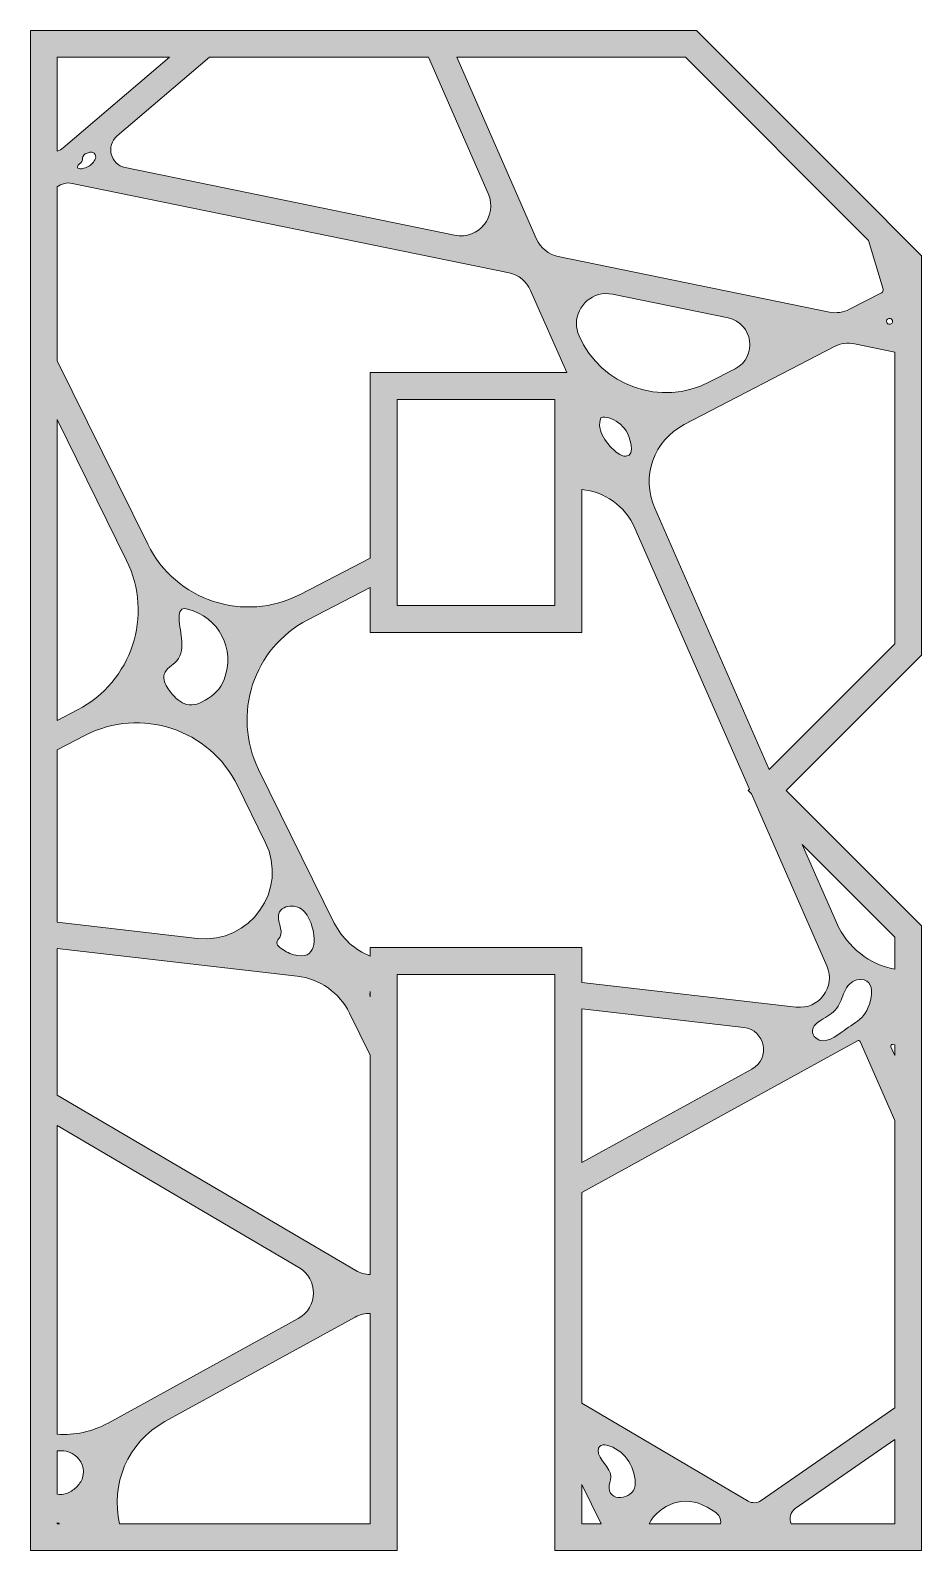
# Model space of a CAD drawing. Extents: x -1650 to 2650, y -4022 to 3022.
# Drawn here: x -180.1 to 80.1, y -1821.8 to -1378.2 of the extents above; entities that cross this region are included whole.
import ezdxf

# ---------------------------------------------------------------- set-up
doc = ezdxf.new("R2010")
doc.units = 0
doc.header["$MEASUREMENT"] = 0
doc.layers.add('Layer 1', color=7, linetype='Continuous')

msp = doc.modelspace()

# ---------------------------------------------------------------- hatches: boundary and pattern name
at = {"layer": 'Layer 1', "true_color": 0xe6e7e8}
h = msp.add_hatch(color=254, dxfattribs=at)
h.dxf.hatch_style = 2
h.paths.add_polyline_path([(59.8, -1423.68), (14.37, -1378.25), (-59.02, -1378.25), (-67.32, -1378.25), (-118.54, -1378.25), (-130.28, -1378.25), (-180.08, -1378.25), (-180.08, -1412.6), (-180.08, -1430.59), (-180.08, -1458.67), (-180.08, -1475.87), (-180.08, -1583.63), (-180.08, -1592.2), (-180.08, -1637.53), (-180.08, -1645.19), (-180.08, -1684.29), (-180.08, -1693.12), (-180.08, -1786.05), (-180.08, -1811.43), (-180.08, -1821.75), (-161.79, -1821.75), (-150.85, -1821.75), (-73, -1821.75), (-73, -1755.99), (-73, -1738.17), (-73, -1693.17), (-73, -1665.34), (-73, -1658.36), (-73, -1653.7), (-39.33, -1653.7), (-26.99, -1653.7), (-26.99, -1655.11), (-26.99, -1662.77), (-26.99, -1712.89), (-26.99, -1721.58), (-26.99, -1769.3), (-26.99, -1786.51), (-26.99, -1821.75), (-9.63, -1821.75), (-0.66, -1821.75), (12.19, -1821.75), (25.54, -1821.75), (39.01, -1821.75), (54.04, -1821.75), (80.08, -1821.75), (80.08, -1783.94), (80.08, -1774.68), (80.08, -1714.21), (80.08, -1695.26), (80.08, -1675.06), (80.08, -1667.4), (80.08, -1662.75), (80.08, -1652.36), (80.08, -1639.53), (40.56, -1600), (80.08, -1560.48), (80.08, -1491.36), (80.08, -1464.85), (80.08, -1457.29), (80.08, -1448.71), (80.08, -1443.97)])
edge = h.paths.add_edge_path()
edge.add_spline(control_points=[(70.54, -1463.98), (70.09, -1463.88), (69.85, -1463.51), (69.85, -1463.13), (69.85, -1462.83), (70, -1462.52), (70.32, -1462.36), (70.44, -1462.29), (70.59, -1462.26), (70.72, -1462.26), (71.09, -1462.26), (71.43, -1462.5), (71.55, -1462.88), (71.74, -1463.51), (71.18, -1464.11), (70.54, -1463.98)], knot_values=[0, 0, 0, 0, 1, 1, 1, 2, 2, 2, 3, 3, 3, 4, 4, 4, 5, 5, 5, 5], degree=3, periodic=1)
edge = h.paths.add_edge_path()
edge.add_spline(control_points=[(11.12, -1386.1), (11.12, -1386.1), (64.56, -1439.54), (64.56, -1439.54), (64.56, -1439.54), (68.82, -1453.76), (68.82, -1453.76), (68.94, -1454.16), (68.75, -1454.6), (68.39, -1454.78), (68.39, -1454.78), (59.06, -1459.62), (59.06, -1459.62), (57.27, -1460.55), (55.21, -1460.83), (53.23, -1460.43), (53.23, -1460.43), (-26.03, -1444.18), (-26.03, -1444.18), (-28.82, -1443.6), (-31.16, -1441.72), (-32.3, -1439.11), (-32.3, -1439.11), (-55.57, -1386.1), (-55.57, -1386.1), (-55.57, -1386.1), (11.12, -1386.1), (11.12, -1386.1)], knot_values=[0, 0, 0, 0, 1, 1, 1, 2, 2, 2, 3, 3, 3, 4, 4, 4, 5, 5, 5, 6, 6, 6, 7, 7, 7, 8, 8, 8, 9, 9, 9, 9], degree=3, periodic=1)
edge = h.paths.add_edge_path()
edge.add_spline(control_points=[(-19.92, -1467.33), (-20.44, -1466.15), (-20.68, -1464.95), (-20.68, -1463.79), (-20.68, -1458.54), (-15.84, -1454.04), (-10.12, -1455.21), (-10.12, -1455.21), (23.58, -1462.12), (23.58, -1462.12), (30.91, -1463.62), (32.28, -1473.51), (25.65, -1476.95), (25.65, -1476.95), (18.21, -1480.8), (18.21, -1480.8), (4, -1488.17), (-13.49, -1482), (-19.92, -1467.33)], knot_values=[0, 0, 0, 0, 1, 1, 1, 2, 2, 2, 3, 3, 3, 4, 4, 4, 5, 5, 5, 6, 6, 6, 6], degree=3, periodic=1)
edge = h.paths.add_edge_path()
edge.add_spline(control_points=[(-6.27, -1502.5), (-7.08, -1502.55), (-7.84, -1502.12), (-8.51, -1501.66), (-10.26, -1500.41), (-11.74, -1498.77), (-12.8, -1496.9), (-13.76, -1495.2), (-14.36, -1493.07), (-13.52, -1491.31), (-12.82, -1490.96), (-11.98, -1491.07), (-11.22, -1491.29), (-9.18, -1491.9), (-7.37, -1493.25), (-6.2, -1495.03), (-5.28, -1496.42), (-3.08, -1502.29), (-6.27, -1502.5)], knot_values=[0, 0, 0, 0, 1, 1, 1, 2, 2, 2, 3, 3, 3, 4, 4, 4, 5, 5, 5, 6, 6, 6, 6], degree=3, periodic=1)
h.paths.add_polyline_path([(-73, -1536.67), (-73, -1528.1), (-73, -1485.94), (-26.99, -1485.94), (-26.99, -1503.69), (-26.99, -1513.07), (-26.99, -1546.01), (-73, -1546.01)])
edge = h.paths.add_edge_path()
edge.add_spline(control_points=[(-63.88, -1386.1), (-63.88, -1386.1), (-46.43, -1425.87), (-46.43, -1425.87), (-43.57, -1432.39), (-49.25, -1439.42), (-56.23, -1437.99), (-56.23, -1437.99), (-152.4, -1418.27), (-152.4, -1418.27), (-156.71, -1417.39), (-158.12, -1411.91), (-154.76, -1409.05), (-154.76, -1409.05), (-127.78, -1386.1), (-127.78, -1386.1), (-127.78, -1386.1), (-63.88, -1386.1), (-63.88, -1386.1)], knot_values=[0, 0, 0, 0, 1, 1, 1, 2, 2, 2, 3, 3, 3, 4, 4, 4, 5, 5, 5, 6, 6, 6, 6], degree=3, periodic=1)
edge = h.paths.add_edge_path()
edge.add_spline(control_points=[(-172.23, -1386.1), (-172.23, -1386.1), (-139.52, -1386.1), (-139.52, -1386.1), (-139.52, -1386.1), (-170.53, -1412.48), (-170.53, -1412.48), (-171.03, -1412.91), (-171.61, -1413.23), (-172.23, -1413.44), (-172.23, -1413.44), (-172.23, -1386.1), (-172.23, -1386.1)], knot_values=[0, 0, 0, 0, 1, 1, 1, 2, 2, 2, 3, 3, 3, 4, 4, 4, 4], degree=3, periodic=1)
edge = h.paths.add_edge_path()
edge.add_spline(control_points=[(-161.01, -1415.27), (-161.1, -1416.25), (-162.1, -1417.22), (-162.87, -1417.76), (-163.51, -1418.2), (-165.53, -1419.01), (-166.19, -1418.42), (-166.3, -1418.32), (-166.34, -1418.16), (-166.33, -1418.01), (-166.26, -1417.33), (-165.34, -1417.09), (-165.02, -1416.48), (-164.81, -1416.06), (-164.94, -1415.55), (-164.79, -1415.1), (-164.56, -1414.36), (-163.73, -1414.03), (-162.97, -1413.85), (-162.6, -1413.77), (-162.19, -1413.7), (-161.83, -1413.83), (-161.27, -1414.03), (-160.95, -1414.69), (-161.01, -1415.27)], knot_values=[0, 0, 0, 0, 1, 1, 1, 2, 2, 2, 3, 3, 3, 4, 4, 4, 5, 5, 5, 6, 6, 6, 7, 7, 7, 8, 8, 8, 8], degree=3, periodic=1)
edge = h.paths.add_edge_path()
edge.add_spline(control_points=[(-172.23, -1423.92), (-171, -1422.94), (-169.41, -1422.55), (-167.87, -1422.87), (-167.87, -1422.87), (-40.32, -1449.02), (-40.32, -1449.02), (-37.53, -1449.59), (-35.19, -1451.49), (-34.05, -1454.09), (-34.05, -1454.09), (-23.52, -1478.08), (-23.52, -1478.08), (-23.52, -1478.08), (-80.86, -1478.08), (-80.86, -1478.08), (-80.86, -1478.08), (-80.86, -1532.18), (-80.86, -1532.18), (-80.86, -1532.18), (-101.3, -1542.78), (-101.3, -1542.78), (-117.62, -1551.24), (-137.71, -1544.64), (-145.84, -1528.15), (-145.84, -1528.15), (-172.23, -1474.61), (-172.23, -1474.61), (-172.23, -1474.61), (-172.23, -1423.92), (-172.23, -1423.92)], knot_values=[0, 0, 0, 0, 1, 1, 1, 2, 2, 2, 3, 3, 3, 4, 4, 4, 5, 5, 5, 6, 6, 6, 7, 7, 7, 8, 8, 8, 9, 9, 9, 10, 10, 10, 10], degree=3, periodic=1)
edge = h.paths.add_edge_path()
edge.add_spline(control_points=[(-135.93, -1555.68), (-136.17, -1553.42), (-136.79, -1551.16), (-136.64, -1548.89), (-136.6, -1548.22), (-136.43, -1547.47), (-135.85, -1547.13), (-135.37, -1546.85), (-134.77, -1546.95), (-134.23, -1547.08), (-124.99, -1549.41), (-120.16, -1558.75), (-123.54, -1567.63), (-124.66, -1570.57), (-126.39, -1572.03), (-129.03, -1573.63), (-133.75, -1576.5), (-136.68, -1574.78), (-139.86, -1570.3), (-140.72, -1569.07), (-141.46, -1567.53), (-141.01, -1566.09), (-140.49, -1564.36), (-138.56, -1563.53), (-137.38, -1562.17), (-135.89, -1560.45), (-135.69, -1557.95), (-135.93, -1555.68)], knot_values=[0, 0, 0, 0, 1, 1, 1, 2, 2, 2, 3, 3, 3, 4, 4, 4, 5, 5, 5, 6, 6, 6, 7, 7, 7, 8, 8, 8, 9, 9, 9, 9], degree=3, periodic=1)
edge = h.paths.add_edge_path()
edge.add_spline(control_points=[(-172.23, -1491.81), (-172.23, -1491.81), (-152, -1532.86), (-152, -1532.86), (-144.11, -1548.88), (-150.47, -1568.27), (-166.33, -1576.5), (-166.33, -1576.5), (-172.23, -1579.55), (-172.23, -1579.55), (-172.23, -1579.55), (-172.23, -1491.81), (-172.23, -1491.81)], knot_values=[0, 0, 0, 0, 1, 1, 1, 2, 2, 2, 3, 3, 3, 4, 4, 4, 4], degree=3, periodic=1)
edge = h.paths.add_edge_path()
edge.add_spline(control_points=[(-172.23, -1588.13), (-172.23, -1588.13), (-164.16, -1583.95), (-164.16, -1583.95), (-147.83, -1575.48), (-127.74, -1582.08), (-119.62, -1598.57), (-119.62, -1598.57), (-111.5, -1615.03), (-111.5, -1615.03), (-104.65, -1628.93), (-115.9, -1644.9), (-131.3, -1643.14), (-131.3, -1643.14), (-172.23, -1638.44), (-172.23, -1638.44), (-172.23, -1638.44), (-172.23, -1588.13), (-172.23, -1588.13)], knot_values=[0, 0, 0, 0, 1, 1, 1, 2, 2, 2, 3, 3, 3, 4, 4, 4, 5, 5, 5, 6, 6, 6, 6], degree=3, periodic=1)
edge = h.paths.add_edge_path()
edge.add_spline(control_points=[(-172.23, -1697.73), (-172.23, -1697.73), (-101.7, -1739.13), (-101.7, -1739.13), (-95.96, -1742.5), (-96.08, -1750.85), (-101.91, -1754.05), (-101.91, -1754.05), (-157.39, -1784.54), (-157.39, -1784.54), (-162.05, -1787.1), (-167.2, -1788.15), (-172.23, -1787.81), (-172.23, -1787.81), (-172.23, -1697.73), (-172.23, -1697.73)], knot_values=[0, 0, 0, 0, 1, 1, 1, 2, 2, 2, 3, 3, 3, 4, 4, 4, 5, 5, 5, 5], degree=3, periodic=1)
edge = h.paths.add_edge_path()
edge.add_spline(control_points=[(-172.23, -1792.64), (-170.51, -1792.47), (-168.75, -1792.83), (-167.32, -1793.79), (-165.2, -1795.23), (-164.04, -1798.07), (-164.86, -1800.5), (-165.22, -1801.59), (-165.93, -1802.54), (-166.76, -1803.32), (-167.58, -1804.12), (-168.56, -1804.78), (-169.65, -1805.12), (-170.48, -1805.38), (-171.37, -1805.43), (-172.23, -1805.29), (-172.23, -1805.29), (-172.23, -1792.64), (-172.23, -1792.64)], knot_values=[0, 0, 0, 0, 1, 1, 1, 2, 2, 2, 3, 3, 3, 4, 4, 4, 5, 5, 5, 6, 6, 6, 6], degree=3, periodic=1)
edge = h.paths.add_edge_path()
edge.add_spline(control_points=[(-172.23, -1813.9), (-172.23, -1813.9), (-172.23, -1813.61), (-172.23, -1813.61), (-172.01, -1813.7), (-171.8, -1813.8), (-171.58, -1813.9), (-171.58, -1813.9), (-172.23, -1813.9), (-172.23, -1813.9)], knot_values=[0, 0, 0, 0, 1, 1, 1, 2, 2, 2, 3, 3, 3, 3], degree=3, periodic=1)
edge = h.paths.add_edge_path()
edge.add_spline(control_points=[(-80.86, -1813.9), (-80.86, -1813.9), (-154.06, -1813.9), (-154.06, -1813.9), (-156.7, -1802.61), (-151.86, -1790.19), (-140.79, -1784.1), (-140.79, -1784.1), (-85.31, -1753.61), (-85.31, -1753.61), (-83.93, -1752.85), (-82.38, -1752.51), (-80.86, -1752.56), (-80.86, -1752.56), (-80.86, -1813.9), (-80.86, -1813.9)], knot_values=[0, 0, 0, 0, 1, 1, 1, 2, 2, 2, 3, 3, 3, 4, 4, 4, 5, 5, 5, 5], degree=3, periodic=1)
edge = h.paths.add_edge_path()
edge.add_spline(control_points=[(-80.86, -1741.23), (-82.33, -1741.22), (-83.79, -1740.82), (-85.11, -1740.05), (-85.11, -1740.05), (-172.23, -1688.9), (-172.23, -1688.9), (-172.23, -1688.9), (-172.23, -1646.1), (-172.23, -1646.1), (-172.23, -1646.1), (-102.24, -1654.14), (-102.24, -1654.14), (-95.63, -1654.89), (-89.85, -1658.96), (-86.91, -1664.93), (-86.91, -1664.93), (-80.86, -1677.22), (-80.86, -1677.22), (-80.86, -1677.22), (-80.86, -1741.23), (-80.86, -1741.23)], knot_values=[0, 0, 0, 0, 1, 1, 1, 2, 2, 2, 3, 3, 3, 4, 4, 4, 5, 5, 5, 6, 6, 6, 7, 7, 7, 7], degree=3, periodic=1)
edge = h.paths.add_edge_path()
edge.add_spline(control_points=[(-107.35, -1635.42), (-106.96, -1634.71), (-106.24, -1634.23), (-105.47, -1633.98), (-104.02, -1633.47), (-102.33, -1633.68), (-101.05, -1634.54), (-99.61, -1635.49), (-98.76, -1637.1), (-98.16, -1638.71), (-96.56, -1643.07), (-96.43, -1649.85), (-103.18, -1647.92), (-104.72, -1647.49), (-106.15, -1646.71), (-107.37, -1645.67), (-107.76, -1645.34), (-108.15, -1644.91), (-108.14, -1644.4), (-108.14, -1643.8), (-107.61, -1643.35), (-107.29, -1642.84), (-105.94, -1640.68), (-108.57, -1637.66), (-107.35, -1635.42)], knot_values=[0, 0, 0, 0, 1, 1, 1, 2, 2, 2, 3, 3, 3, 4, 4, 4, 5, 5, 5, 6, 6, 6, 7, 7, 7, 8, 8, 8, 8], degree=3, periodic=1)
edge = h.paths.add_edge_path()
edge.add_spline(control_points=[(-80.86, -1660.22), (-80.97, -1659.82), (-81.02, -1659.4), (-80.94, -1658.98), (-80.92, -1658.87), (-80.9, -1658.77), (-80.86, -1658.68), (-80.86, -1658.68), (-80.86, -1660.22), (-80.86, -1660.22)], knot_values=[0, 0, 0, 0, 1, 1, 1, 2, 2, 2, 3, 3, 3, 3], degree=3, periodic=1)
edge = h.paths.add_edge_path()
edge.add_spline(control_points=[(-80.86, -1645.84), (-80.86, -1645.84), (-80.86, -1648.29), (-80.86, -1648.29), (-85.39, -1646.54), (-89.17, -1643.14), (-91.36, -1638.68), (-91.36, -1638.68), (-113.45, -1593.85), (-113.45, -1593.85), (-121.35, -1577.83), (-114.98, -1558.44), (-99.13, -1550.23), (-99.13, -1550.23), (-80.86, -1540.75), (-80.86, -1540.75), (-80.86, -1540.75), (-80.86, -1553.86), (-80.86, -1553.86), (-80.86, -1553.86), (-19.14, -1553.86), (-19.14, -1553.86), (-19.14, -1553.86), (-19.14, -1512.18), (-19.14, -1512.18), (-12.57, -1512.82), (-6.49, -1516.89), (-3.63, -1523.42), (-3.63, -1523.42), (29.82, -1599.63), (29.82, -1599.63), (29.82, -1599.63), (29.45, -1600), (29.45, -1600), (29.45, -1600), (30.39, -1600.95), (30.39, -1600.95), (30.39, -1600.95), (52.41, -1651.14), (52.41, -1651.14), (55.09, -1657.25), (50.13, -1663.96), (43.51, -1663.2), (43.51, -1663.2), (-19.14, -1656.01), (-19.14, -1656.01), (-19.14, -1656.01), (-19.14, -1645.84), (-19.14, -1645.84), (-19.14, -1645.84), (-80.86, -1645.84), (-80.86, -1645.84)], knot_values=[0, 0, 0, 0, 1, 1, 1, 2, 2, 2, 3, 3, 3, 4, 4, 4, 5, 5, 5, 6, 6, 6, 7, 7, 7, 8, 8, 8, 9, 9, 9, 10, 10, 10, 11, 11, 11, 12, 12, 12, 13, 13, 13, 14, 14, 14, 15, 15, 15, 16, 16, 16, 17, 17, 17, 17], degree=3, periodic=1)
edge = h.paths.add_edge_path()
edge.add_spline(control_points=[(55.35, -1663.49), (56.39, -1662.08), (56.82, -1660.33), (57.54, -1658.73), (58.27, -1657.14), (59.48, -1655.56), (61.2, -1655.25), (67.88, -1654.07), (65.43, -1663.63), (62.61, -1666.24), (61.09, -1667.66), (59.11, -1668.73), (57.45, -1669.97), (55.3, -1671.57), (51.86, -1674.4), (49.18, -1672.19), (48.54, -1671.66), (48.12, -1670.83), (48.19, -1670.01), (48.31, -1668.65), (49.58, -1667.72), (50.74, -1667.02), (52.41, -1666.02), (54.19, -1665.06), (55.35, -1663.49)], knot_values=[0, 0, 0, 0, 1, 1, 1, 2, 2, 2, 3, 3, 3, 4, 4, 4, 5, 5, 5, 6, 6, 6, 7, 7, 7, 8, 8, 8, 8], degree=3, periodic=1)
edge = h.paths.add_edge_path()
edge.add_spline(control_points=[(-19.14, -1663.67), (-19.14, -1663.67), (28.14, -1669.1), (28.14, -1669.1), (34.45, -1669.82), (36.1, -1678.23), (30.53, -1681.29), (30.53, -1681.29), (-19.14, -1708.57), (-19.14, -1708.57), (-19.14, -1708.57), (-19.14, -1663.67), (-19.14, -1663.67)], knot_values=[0, 0, 0, 0, 1, 1, 1, 2, 2, 2, 3, 3, 3, 4, 4, 4, 4], degree=3, periodic=1)
h.paths.add_polyline_path([(-19.14, -1813.9), (-19.14, -1802.45), (-13.49, -1813.9)])
edge = h.paths.add_edge_path()
edge.add_spline(control_points=[(-11.14, -1803.51), (-11.22, -1802.44), (-10.66, -1801.42), (-10.64, -1800.34), (-10.57, -1797.37), (-14.48, -1795.39), (-14.3, -1792.41), (-14.29, -1792.02), (-14.19, -1791.63), (-13.92, -1791.35), (-13.43, -1790.81), (-12.58, -1790.86), (-11.88, -1791.02), (-6.79, -1792.18), (-3.81, -1796.95), (-3.49, -1801.96), (-3.22, -1806.49), (-10.78, -1808.24), (-11.14, -1803.51)], knot_values=[0, 0, 0, 0, 1, 1, 1, 2, 2, 2, 3, 3, 3, 4, 4, 4, 5, 5, 5, 6, 6, 6, 6], degree=3, periodic=1)
edge = h.paths.add_edge_path()
edge.add_spline(control_points=[(0.54, -1813.9), (3.56, -1808.33), (10.84, -1805.21), (17.46, -1809.1), (17.46, -1809.1), (19.68, -1810.41), (19.68, -1810.41), (20.99, -1811.17), (21.58, -1812.58), (21.42, -1813.9), (21.42, -1813.9), (0.54, -1813.9), (0.54, -1813.9)], knot_values=[0, 0, 0, 0, 1, 1, 1, 2, 2, 2, 3, 3, 3, 4, 4, 4, 4], degree=3, periodic=1)
edge = h.paths.add_edge_path()
edge.add_spline(control_points=[(72.23, -1813.9), (72.23, -1813.9), (41.98, -1813.9), (41.98, -1813.9), (41.31, -1812.42), (41.7, -1810.55), (43.19, -1809.52), (43.19, -1809.52), (72.23, -1789.38), (72.23, -1789.38), (72.23, -1789.38), (72.23, -1813.9), (72.23, -1813.9)], knot_values=[0, 0, 0, 0, 1, 1, 1, 2, 2, 2, 3, 3, 3, 4, 4, 4, 4], degree=3, periodic=1)
edge = h.paths.add_edge_path()
edge.add_spline(control_points=[(72.23, -1780.12), (72.23, -1780.12), (33.25, -1807.15), (33.25, -1807.15), (32.11, -1807.94), (30.61, -1808), (29.42, -1807.3), (29.42, -1807.3), (-19.14, -1778.79), (-19.14, -1778.79), (-19.14, -1778.79), (-19.14, -1717.26), (-19.14, -1717.26), (-19.14, -1717.26), (61.41, -1673.01), (61.41, -1673.01), (61.5, -1672.96), (61.61, -1672.94), (61.71, -1672.95), (61.89, -1672.97), (62.04, -1673.08), (62.12, -1673.25), (62.12, -1673.25), (72.23, -1696.3), (72.23, -1696.3), (72.23, -1696.3), (72.23, -1780.12), (72.23, -1780.12)], knot_values=[0, 0, 0, 0, 1, 1, 1, 2, 2, 2, 3, 3, 3, 4, 4, 4, 5, 5, 5, 6, 6, 6, 7, 7, 7, 8, 8, 8, 9, 9, 9, 9], degree=3, periodic=1)
edge = h.paths.add_edge_path()
edge.add_spline(control_points=[(72.23, -1677.36), (72.23, -1677.36), (71.1, -1674.8), (71.1, -1674.8), (70.95, -1674.44), (71.24, -1674.04), (71.62, -1674.09), (71.62, -1674.09), (72.23, -1674.16), (72.23, -1674.16), (72.23, -1674.16), (72.23, -1677.36), (72.23, -1677.36)], knot_values=[0, 0, 0, 0, 1, 1, 1, 2, 2, 2, 3, 3, 3, 4, 4, 4, 4], degree=3, periodic=1)
edge = h.paths.add_edge_path()
edge.add_spline(control_points=[(72.23, -1642.78), (72.23, -1642.78), (72.23, -1652.16), (72.23, -1652.16), (64.95, -1650.74), (58.43, -1645.92), (55.19, -1638.54), (55.19, -1638.54), (45.19, -1615.75), (45.19, -1615.75), (45.19, -1615.75), (72.23, -1642.78), (72.23, -1642.78)], knot_values=[0, 0, 0, 0, 1, 1, 1, 2, 2, 2, 3, 3, 3, 4, 4, 4, 4], degree=3, periodic=1)
edge = h.paths.add_edge_path()
edge.add_spline(control_points=[(72.23, -1557.23), (72.23, -1557.23), (35.59, -1593.86), (35.59, -1593.86), (35.59, -1593.86), (2.16, -1517.65), (2.16, -1517.65), (-1.86, -1508.51), (1.92, -1497.82), (10.78, -1493.23), (10.78, -1493.23), (54.63, -1470.49), (54.63, -1470.49), (56.42, -1469.56), (58.48, -1469.27), (60.46, -1469.68), (60.46, -1469.68), (72.23, -1472.09), (72.23, -1472.09), (72.23, -1472.09), (72.23, -1557.23), (72.23, -1557.23)], knot_values=[0, 0, 0, 0, 1, 1, 1, 2, 2, 2, 3, 3, 3, 4, 4, 4, 5, 5, 5, 6, 6, 6, 7, 7, 7, 7], degree=3, periodic=1)

# ---------------------------------------------------------------- linework, layer by layer
at = {"layer": 'Layer 1', "lineweight": 0}
for points in [[(59.8, -1423.68), (14.37, -1378.25), (-59.02, -1378.25), (-67.32, -1378.25), (-118.54, -1378.25), (-130.28, -1378.25), (-180.08, -1378.25), (-180.08, -1412.6), (-180.08, -1430.59), (-180.08, -1458.67), (-180.08, -1475.87), (-180.08, -1583.63), (-180.08, -1592.2), (-180.08, -1637.53), (-180.08, -1645.19), (-180.08, -1684.29), (-180.08, -1693.12), (-180.08, -1786.05), (-180.08, -1811.43), (-180.08, -1821.75), (-161.79, -1821.75), (-150.85, -1821.75), (-73, -1821.75), (-73, -1755.99), (-73, -1738.17), (-73, -1693.17), (-73, -1665.34), (-73, -1658.36), (-73, -1653.7), (-39.33, -1653.7), (-26.99, -1653.7), (-26.99, -1655.11), (-26.99, -1662.77), (-26.99, -1712.89), (-26.99, -1721.58), (-26.99, -1769.3), (-26.99, -1786.51), (-26.99, -1821.75), (-9.63, -1821.75), (-0.66, -1821.75), (12.19, -1821.75), (25.54, -1821.75), (39.01, -1821.75), (54.04, -1821.75), (80.08, -1821.75), (80.08, -1783.94), (80.08, -1774.68), (80.08, -1714.21), (80.08, -1695.26), (80.08, -1675.06), (80.08, -1667.4), (80.08, -1662.75), (80.08, -1652.36), (80.08, -1639.53), (40.56, -1600), (80.08, -1560.48), (80.08, -1491.36), (80.08, -1464.85), (80.08, -1457.29), (80.08, -1448.71), (80.08, -1443.97), (59.8, -1423.68)], [(-73, -1536.67), (-73, -1528.1), (-73, -1485.94), (-26.99, -1485.94), (-26.99, -1503.69), (-26.99, -1513.07), (-26.99, -1546.01), (-73, -1546.01), (-73, -1536.67)], [(-19.14, -1813.9), (-19.14, -1802.45), (-13.49, -1813.9), (-19.14, -1813.9)]]:
    msp.add_lwpolyline(points, dxfattribs=at)
for points, knots in [([(-172.23, -1386.1), (-172.23, -1386.1), (-139.52, -1386.1), (-139.52, -1386.1), (-139.52, -1386.1), (-170.53, -1412.48), (-170.53, -1412.48), (-171.03, -1412.91), (-171.61, -1413.23), (-172.23, -1413.44), (-172.23, -1413.44), (-172.23, -1386.1), (-172.23, -1386.1)], [0, 0, 0, 0, 1, 1, 1, 2, 2, 2, 3, 3, 3, 4, 4, 4, 4]), ([(-63.88, -1386.1), (-63.88, -1386.1), (-46.43, -1425.87), (-46.43, -1425.87), (-43.57, -1432.39), (-49.25, -1439.42), (-56.23, -1437.99), (-56.23, -1437.99), (-152.4, -1418.27), (-152.4, -1418.27), (-156.71, -1417.39), (-158.12, -1411.91), (-154.76, -1409.05), (-154.76, -1409.05), (-127.78, -1386.1), (-127.78, -1386.1), (-127.78, -1386.1), (-63.88, -1386.1), (-63.88, -1386.1)], [0, 0, 0, 0, 1, 1, 1, 2, 2, 2, 3, 3, 3, 4, 4, 4, 5, 5, 5, 6, 6, 6, 6]), ([(11.12, -1386.1), (11.12, -1386.1), (64.56, -1439.54), (64.56, -1439.54), (64.56, -1439.54), (68.82, -1453.76), (68.82, -1453.76), (68.94, -1454.16), (68.75, -1454.6), (68.39, -1454.78), (68.39, -1454.78), (59.06, -1459.62), (59.06, -1459.62), (57.27, -1460.55), (55.21, -1460.83), (53.23, -1460.43), (53.23, -1460.43), (-26.03, -1444.18), (-26.03, -1444.18), (-28.82, -1443.6), (-31.16, -1441.72), (-32.3, -1439.11), (-32.3, -1439.11), (-55.57, -1386.1), (-55.57, -1386.1), (-55.57, -1386.1), (11.12, -1386.1), (11.12, -1386.1)], [0, 0, 0, 0, 1, 1, 1, 2, 2, 2, 3, 3, 3, 4, 4, 4, 5, 5, 5, 6, 6, 6, 7, 7, 7, 8, 8, 8, 9, 9, 9, 9]), ([(-161.01, -1415.27), (-161.1, -1416.25), (-162.1, -1417.22), (-162.87, -1417.76), (-163.51, -1418.2), (-165.53, -1419.01), (-166.19, -1418.42), (-166.3, -1418.32), (-166.34, -1418.16), (-166.33, -1418.01), (-166.26, -1417.33), (-165.34, -1417.09), (-165.02, -1416.48), (-164.81, -1416.06), (-164.94, -1415.55), (-164.79, -1415.1), (-164.56, -1414.36), (-163.73, -1414.03), (-162.97, -1413.85), (-162.6, -1413.77), (-162.19, -1413.7), (-161.83, -1413.83), (-161.27, -1414.03), (-160.95, -1414.69), (-161.01, -1415.27)], [0, 0, 0, 0, 1, 1, 1, 2, 2, 2, 3, 3, 3, 4, 4, 4, 5, 5, 5, 6, 6, 6, 7, 7, 7, 8, 8, 8, 8]), ([(-172.23, -1423.92), (-171, -1422.94), (-169.41, -1422.55), (-167.87, -1422.87), (-167.87, -1422.87), (-40.32, -1449.02), (-40.32, -1449.02), (-37.53, -1449.59), (-35.19, -1451.49), (-34.05, -1454.09), (-34.05, -1454.09), (-23.52, -1478.08), (-23.52, -1478.08), (-23.52, -1478.08), (-80.86, -1478.08), (-80.86, -1478.08), (-80.86, -1478.08), (-80.86, -1532.18), (-80.86, -1532.18), (-80.86, -1532.18), (-101.3, -1542.78), (-101.3, -1542.78), (-117.62, -1551.24), (-137.71, -1544.64), (-145.84, -1528.15), (-145.84, -1528.15), (-172.23, -1474.61), (-172.23, -1474.61), (-172.23, -1474.61), (-172.23, -1423.92), (-172.23, -1423.92)], [0, 0, 0, 0, 1, 1, 1, 2, 2, 2, 3, 3, 3, 4, 4, 4, 5, 5, 5, 6, 6, 6, 7, 7, 7, 8, 8, 8, 9, 9, 9, 10, 10, 10, 10]), ([(-19.92, -1467.33), (-20.44, -1466.15), (-20.68, -1464.95), (-20.68, -1463.79), (-20.68, -1458.54), (-15.84, -1454.04), (-10.12, -1455.21), (-10.12, -1455.21), (23.58, -1462.12), (23.58, -1462.12), (30.91, -1463.62), (32.28, -1473.51), (25.65, -1476.95), (25.65, -1476.95), (18.21, -1480.8), (18.21, -1480.8), (4, -1488.17), (-13.49, -1482), (-19.92, -1467.33)], [0, 0, 0, 0, 1, 1, 1, 2, 2, 2, 3, 3, 3, 4, 4, 4, 5, 5, 5, 6, 6, 6, 6]), ([(70.54, -1463.98), (70.09, -1463.88), (69.85, -1463.51), (69.85, -1463.13), (69.85, -1462.83), (70, -1462.52), (70.32, -1462.36), (70.44, -1462.29), (70.59, -1462.26), (70.72, -1462.26), (71.09, -1462.26), (71.43, -1462.5), (71.55, -1462.88), (71.74, -1463.51), (71.18, -1464.11), (70.54, -1463.98)], [0, 0, 0, 0, 1, 1, 1, 2, 2, 2, 3, 3, 3, 4, 4, 4, 5, 5, 5, 5]), ([(72.23, -1557.23), (72.23, -1557.23), (35.59, -1593.86), (35.59, -1593.86), (35.59, -1593.86), (2.16, -1517.65), (2.16, -1517.65), (-1.86, -1508.51), (1.92, -1497.82), (10.78, -1493.23), (10.78, -1493.23), (54.63, -1470.49), (54.63, -1470.49), (56.42, -1469.56), (58.48, -1469.27), (60.46, -1469.68), (60.46, -1469.68), (72.23, -1472.09), (72.23, -1472.09), (72.23, -1472.09), (72.23, -1557.23), (72.23, -1557.23)], [0, 0, 0, 0, 1, 1, 1, 2, 2, 2, 3, 3, 3, 4, 4, 4, 5, 5, 5, 6, 6, 6, 7, 7, 7, 7]), ([(-172.23, -1491.81), (-172.23, -1491.81), (-152, -1532.86), (-152, -1532.86), (-144.11, -1548.88), (-150.47, -1568.27), (-166.33, -1576.5), (-166.33, -1576.5), (-172.23, -1579.55), (-172.23, -1579.55), (-172.23, -1579.55), (-172.23, -1491.81), (-172.23, -1491.81)], [0, 0, 0, 0, 1, 1, 1, 2, 2, 2, 3, 3, 3, 4, 4, 4, 4]), ([(-6.27, -1502.5), (-7.08, -1502.55), (-7.84, -1502.12), (-8.51, -1501.66), (-10.26, -1500.41), (-11.74, -1498.77), (-12.8, -1496.9), (-13.76, -1495.2), (-14.36, -1493.07), (-13.52, -1491.31), (-12.82, -1490.96), (-11.98, -1491.07), (-11.22, -1491.29), (-9.18, -1491.9), (-7.37, -1493.25), (-6.2, -1495.03), (-5.28, -1496.42), (-3.08, -1502.29), (-6.27, -1502.5)], [0, 0, 0, 0, 1, 1, 1, 2, 2, 2, 3, 3, 3, 4, 4, 4, 5, 5, 5, 6, 6, 6, 6]), ([(-80.86, -1645.84), (-80.86, -1645.84), (-80.86, -1648.29), (-80.86, -1648.29), (-85.39, -1646.54), (-89.17, -1643.14), (-91.36, -1638.68), (-91.36, -1638.68), (-113.45, -1593.85), (-113.45, -1593.85), (-121.35, -1577.83), (-114.98, -1558.44), (-99.13, -1550.23), (-99.13, -1550.23), (-80.86, -1540.75), (-80.86, -1540.75), (-80.86, -1540.75), (-80.86, -1553.86), (-80.86, -1553.86), (-80.86, -1553.86), (-19.14, -1553.86), (-19.14, -1553.86), (-19.14, -1553.86), (-19.14, -1512.18), (-19.14, -1512.18), (-12.57, -1512.82), (-6.49, -1516.89), (-3.63, -1523.42), (-3.63, -1523.42), (29.82, -1599.63), (29.82, -1599.63), (29.82, -1599.63), (29.45, -1600), (29.45, -1600), (29.45, -1600), (30.39, -1600.95), (30.39, -1600.95), (30.39, -1600.95), (52.41, -1651.14), (52.41, -1651.14), (55.09, -1657.25), (50.13, -1663.96), (43.51, -1663.2), (43.51, -1663.2), (-19.14, -1656.01), (-19.14, -1656.01), (-19.14, -1656.01), (-19.14, -1645.84), (-19.14, -1645.84), (-19.14, -1645.84), (-80.86, -1645.84), (-80.86, -1645.84)], [0, 0, 0, 0, 1, 1, 1, 2, 2, 2, 3, 3, 3, 4, 4, 4, 5, 5, 5, 6, 6, 6, 7, 7, 7, 8, 8, 8, 9, 9, 9, 10, 10, 10, 11, 11, 11, 12, 12, 12, 13, 13, 13, 14, 14, 14, 15, 15, 15, 16, 16, 16, 17, 17, 17, 17]), ([(-135.93, -1555.68), (-136.17, -1553.42), (-136.79, -1551.16), (-136.64, -1548.89), (-136.6, -1548.22), (-136.43, -1547.47), (-135.85, -1547.13), (-135.37, -1546.85), (-134.77, -1546.95), (-134.23, -1547.08), (-124.99, -1549.41), (-120.16, -1558.75), (-123.54, -1567.63), (-124.66, -1570.57), (-126.39, -1572.03), (-129.03, -1573.63), (-133.75, -1576.5), (-136.68, -1574.78), (-139.86, -1570.3), (-140.72, -1569.07), (-141.46, -1567.53), (-141.01, -1566.09), (-140.49, -1564.36), (-138.56, -1563.53), (-137.38, -1562.17), (-135.89, -1560.45), (-135.69, -1557.95), (-135.93, -1555.68)], [0, 0, 0, 0, 1, 1, 1, 2, 2, 2, 3, 3, 3, 4, 4, 4, 5, 5, 5, 6, 6, 6, 7, 7, 7, 8, 8, 8, 9, 9, 9, 9]), ([(-172.23, -1588.13), (-172.23, -1588.13), (-164.16, -1583.95), (-164.16, -1583.95), (-147.83, -1575.48), (-127.74, -1582.08), (-119.62, -1598.57), (-119.62, -1598.57), (-111.5, -1615.03), (-111.5, -1615.03), (-104.65, -1628.93), (-115.9, -1644.9), (-131.3, -1643.14), (-131.3, -1643.14), (-172.23, -1638.44), (-172.23, -1638.44), (-172.23, -1638.44), (-172.23, -1588.13), (-172.23, -1588.13)], [0, 0, 0, 0, 1, 1, 1, 2, 2, 2, 3, 3, 3, 4, 4, 4, 5, 5, 5, 6, 6, 6, 6]), ([(72.23, -1642.78), (72.23, -1642.78), (72.23, -1652.16), (72.23, -1652.16), (64.95, -1650.74), (58.43, -1645.92), (55.19, -1638.54), (55.19, -1638.54), (45.19, -1615.75), (45.19, -1615.75), (45.19, -1615.75), (72.23, -1642.78), (72.23, -1642.78)], [0, 0, 0, 0, 1, 1, 1, 2, 2, 2, 3, 3, 3, 4, 4, 4, 4]), ([(-107.35, -1635.42), (-106.96, -1634.71), (-106.24, -1634.23), (-105.47, -1633.98), (-104.02, -1633.47), (-102.33, -1633.68), (-101.05, -1634.54), (-99.61, -1635.49), (-98.76, -1637.1), (-98.16, -1638.71), (-96.56, -1643.07), (-96.43, -1649.85), (-103.18, -1647.92), (-104.72, -1647.49), (-106.15, -1646.71), (-107.37, -1645.67), (-107.76, -1645.34), (-108.15, -1644.91), (-108.14, -1644.4), (-108.14, -1643.8), (-107.61, -1643.35), (-107.29, -1642.84), (-105.94, -1640.68), (-108.57, -1637.66), (-107.35, -1635.42)], [0, 0, 0, 0, 1, 1, 1, 2, 2, 2, 3, 3, 3, 4, 4, 4, 5, 5, 5, 6, 6, 6, 7, 7, 7, 8, 8, 8, 8]), ([(-80.86, -1741.23), (-82.33, -1741.22), (-83.79, -1740.82), (-85.11, -1740.05), (-85.11, -1740.05), (-172.23, -1688.9), (-172.23, -1688.9), (-172.23, -1688.9), (-172.23, -1646.1), (-172.23, -1646.1), (-172.23, -1646.1), (-102.24, -1654.14), (-102.24, -1654.14), (-95.63, -1654.89), (-89.85, -1658.96), (-86.91, -1664.93), (-86.91, -1664.93), (-80.86, -1677.22), (-80.86, -1677.22), (-80.86, -1677.22), (-80.86, -1741.23), (-80.86, -1741.23)], [0, 0, 0, 0, 1, 1, 1, 2, 2, 2, 3, 3, 3, 4, 4, 4, 5, 5, 5, 6, 6, 6, 7, 7, 7, 7]), ([(55.35, -1663.49), (56.39, -1662.08), (56.82, -1660.33), (57.54, -1658.73), (58.27, -1657.14), (59.48, -1655.56), (61.2, -1655.25), (67.88, -1654.07), (65.43, -1663.63), (62.61, -1666.24), (61.09, -1667.66), (59.11, -1668.73), (57.45, -1669.97), (55.3, -1671.57), (51.86, -1674.4), (49.18, -1672.19), (48.54, -1671.66), (48.12, -1670.83), (48.19, -1670.01), (48.31, -1668.65), (49.58, -1667.72), (50.74, -1667.02), (52.41, -1666.02), (54.19, -1665.06), (55.35, -1663.49)], [0, 0, 0, 0, 1, 1, 1, 2, 2, 2, 3, 3, 3, 4, 4, 4, 5, 5, 5, 6, 6, 6, 7, 7, 7, 8, 8, 8, 8]), ([(-80.86, -1660.22), (-80.97, -1659.82), (-81.02, -1659.4), (-80.94, -1658.98), (-80.92, -1658.87), (-80.9, -1658.77), (-80.86, -1658.68), (-80.86, -1658.68), (-80.86, -1660.22), (-80.86, -1660.22)], [0, 0, 0, 0, 1, 1, 1, 2, 2, 2, 3, 3, 3, 3]), ([(-19.14, -1663.67), (-19.14, -1663.67), (28.14, -1669.1), (28.14, -1669.1), (34.45, -1669.82), (36.1, -1678.23), (30.53, -1681.29), (30.53, -1681.29), (-19.14, -1708.57), (-19.14, -1708.57), (-19.14, -1708.57), (-19.14, -1663.67), (-19.14, -1663.67)], [0, 0, 0, 0, 1, 1, 1, 2, 2, 2, 3, 3, 3, 4, 4, 4, 4]), ([(72.23, -1780.12), (72.23, -1780.12), (33.25, -1807.15), (33.25, -1807.15), (32.11, -1807.94), (30.61, -1808), (29.42, -1807.3), (29.42, -1807.3), (-19.14, -1778.79), (-19.14, -1778.79), (-19.14, -1778.79), (-19.14, -1717.26), (-19.14, -1717.26), (-19.14, -1717.26), (61.41, -1673.01), (61.41, -1673.01), (61.5, -1672.96), (61.61, -1672.94), (61.71, -1672.95), (61.89, -1672.97), (62.04, -1673.08), (62.12, -1673.25), (62.12, -1673.25), (72.23, -1696.3), (72.23, -1696.3), (72.23, -1696.3), (72.23, -1780.12), (72.23, -1780.12)], [0, 0, 0, 0, 1, 1, 1, 2, 2, 2, 3, 3, 3, 4, 4, 4, 5, 5, 5, 6, 6, 6, 7, 7, 7, 8, 8, 8, 9, 9, 9, 9]), ([(72.23, -1677.36), (72.23, -1677.36), (71.1, -1674.8), (71.1, -1674.8), (70.95, -1674.44), (71.24, -1674.04), (71.62, -1674.09), (71.62, -1674.09), (72.23, -1674.16), (72.23, -1674.16), (72.23, -1674.16), (72.23, -1677.36), (72.23, -1677.36)], [0, 0, 0, 0, 1, 1, 1, 2, 2, 2, 3, 3, 3, 4, 4, 4, 4]), ([(-172.23, -1697.73), (-172.23, -1697.73), (-101.7, -1739.13), (-101.7, -1739.13), (-95.96, -1742.5), (-96.08, -1750.85), (-101.91, -1754.05), (-101.91, -1754.05), (-157.39, -1784.54), (-157.39, -1784.54), (-162.05, -1787.1), (-167.2, -1788.15), (-172.23, -1787.81), (-172.23, -1787.81), (-172.23, -1697.73), (-172.23, -1697.73)], [0, 0, 0, 0, 1, 1, 1, 2, 2, 2, 3, 3, 3, 4, 4, 4, 5, 5, 5, 5]), ([(-80.86, -1813.9), (-80.86, -1813.9), (-154.06, -1813.9), (-154.06, -1813.9), (-156.7, -1802.61), (-151.86, -1790.19), (-140.79, -1784.1), (-140.79, -1784.1), (-85.31, -1753.61), (-85.31, -1753.61), (-83.93, -1752.85), (-82.38, -1752.51), (-80.86, -1752.56), (-80.86, -1752.56), (-80.86, -1813.9), (-80.86, -1813.9)], [0, 0, 0, 0, 1, 1, 1, 2, 2, 2, 3, 3, 3, 4, 4, 4, 5, 5, 5, 5]), ([(-11.14, -1803.51), (-11.22, -1802.44), (-10.66, -1801.42), (-10.64, -1800.34), (-10.57, -1797.37), (-14.48, -1795.39), (-14.3, -1792.41), (-14.29, -1792.02), (-14.19, -1791.63), (-13.92, -1791.35), (-13.43, -1790.81), (-12.58, -1790.86), (-11.88, -1791.02), (-6.79, -1792.18), (-3.81, -1796.95), (-3.49, -1801.96), (-3.22, -1806.49), (-10.78, -1808.24), (-11.14, -1803.51)], [0, 0, 0, 0, 1, 1, 1, 2, 2, 2, 3, 3, 3, 4, 4, 4, 5, 5, 5, 6, 6, 6, 6]), ([(72.23, -1813.9), (72.23, -1813.9), (41.98, -1813.9), (41.98, -1813.9), (41.31, -1812.42), (41.7, -1810.55), (43.19, -1809.52), (43.19, -1809.52), (72.23, -1789.38), (72.23, -1789.38), (72.23, -1789.38), (72.23, -1813.9), (72.23, -1813.9)], [0, 0, 0, 0, 1, 1, 1, 2, 2, 2, 3, 3, 3, 4, 4, 4, 4]), ([(-172.23, -1792.64), (-170.51, -1792.47), (-168.75, -1792.83), (-167.32, -1793.79), (-165.2, -1795.23), (-164.04, -1798.07), (-164.86, -1800.5), (-165.22, -1801.59), (-165.93, -1802.54), (-166.76, -1803.32), (-167.58, -1804.12), (-168.56, -1804.78), (-169.65, -1805.12), (-170.48, -1805.38), (-171.37, -1805.43), (-172.23, -1805.29), (-172.23, -1805.29), (-172.23, -1792.64), (-172.23, -1792.64)], [0, 0, 0, 0, 1, 1, 1, 2, 2, 2, 3, 3, 3, 4, 4, 4, 5, 5, 5, 6, 6, 6, 6]), ([(0.54, -1813.9), (3.56, -1808.33), (10.84, -1805.21), (17.46, -1809.1), (17.46, -1809.1), (19.68, -1810.41), (19.68, -1810.41), (20.99, -1811.17), (21.58, -1812.58), (21.42, -1813.9), (21.42, -1813.9), (0.54, -1813.9), (0.54, -1813.9)], [0, 0, 0, 0, 1, 1, 1, 2, 2, 2, 3, 3, 3, 4, 4, 4, 4]), ([(-172.23, -1813.9), (-172.23, -1813.9), (-172.23, -1813.61), (-172.23, -1813.61), (-172.01, -1813.7), (-171.8, -1813.8), (-171.58, -1813.9), (-171.58, -1813.9), (-172.23, -1813.9), (-172.23, -1813.9)], [0, 0, 0, 0, 1, 1, 1, 2, 2, 2, 3, 3, 3, 3])]:
    msp.add_open_spline(points, degree=3, knots=knots, dxfattribs=at)

doc.saveas('drawing.dxf')
